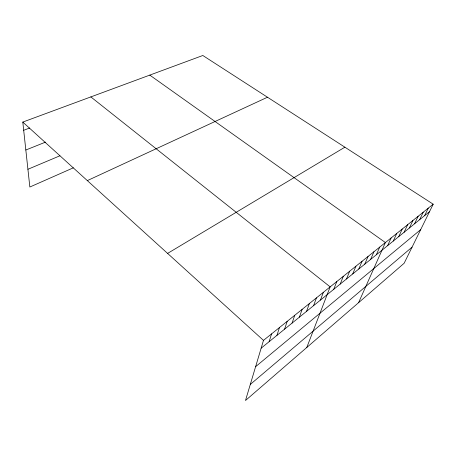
<?xml version="1.0" encoding="UTF-8"?>
<svg xmlns="http://www.w3.org/2000/svg" width="456" height="456" viewBox="0 0 456 456"><rect width="100%" height="100%" fill="white"/><g stroke="black" fill="none" stroke-linecap="round" stroke-linejoin="round"><path stroke-width="0.68" d="M433.2 204.191L263.477 340.375L245.493 400.505L404.141 263.26L433.2 204.191L202.823 55.495L22.8 122.077L29.845 187.023L73.37 167.808M269.137 341.687L271.559 333.889M276.952 335.354L279.46 327.545M284.595 329.152L287.189 321.349M292.074 323.093L294.741 315.284M299.392 317.159L302.134 309.356M306.557 311.351L309.367 303.553M313.568 305.668L316.447 297.871M320.431 300.105L323.372 292.313M306.791 347.478L330.155 286.87L90.835 96.911M333.746 289.309L336.802 281.54M340.199 284.077L343.311 276.313M346.526 278.947L349.689 271.2M352.727 273.925L355.937 266.184M358.804 268.994L362.064 261.271M364.766 264.161L368.066 256.449M370.614 259.418L373.954 251.723M376.348 254.767L379.734 247.089M358.57 302.681L385.394 242.546L149.79 75.109M387.668 245.596L391.123 237.952M393.249 241.07L396.737 233.449M398.721 236.635L402.243 229.026M404.096 232.275L407.647 224.694M409.368 228L412.948 220.436M414.544 223.805L418.152 216.264M419.628 219.684L423.259 212.165M424.621 215.637L428.275 208.141M250.304 384.431L412.064 247.146M255.611 366.675L420.683 229.63M261.145 348.167L429.523 211.664M167.597 253.405L344.884 147.185M87.33 180.605L267.49 97.231M27.924 169.279L59.907 155.792M25.832 150.013L45.583 142.101M23.689 130.279L29.674 128.011M22.8 122.077L263.477 340.375"/></g></svg>
